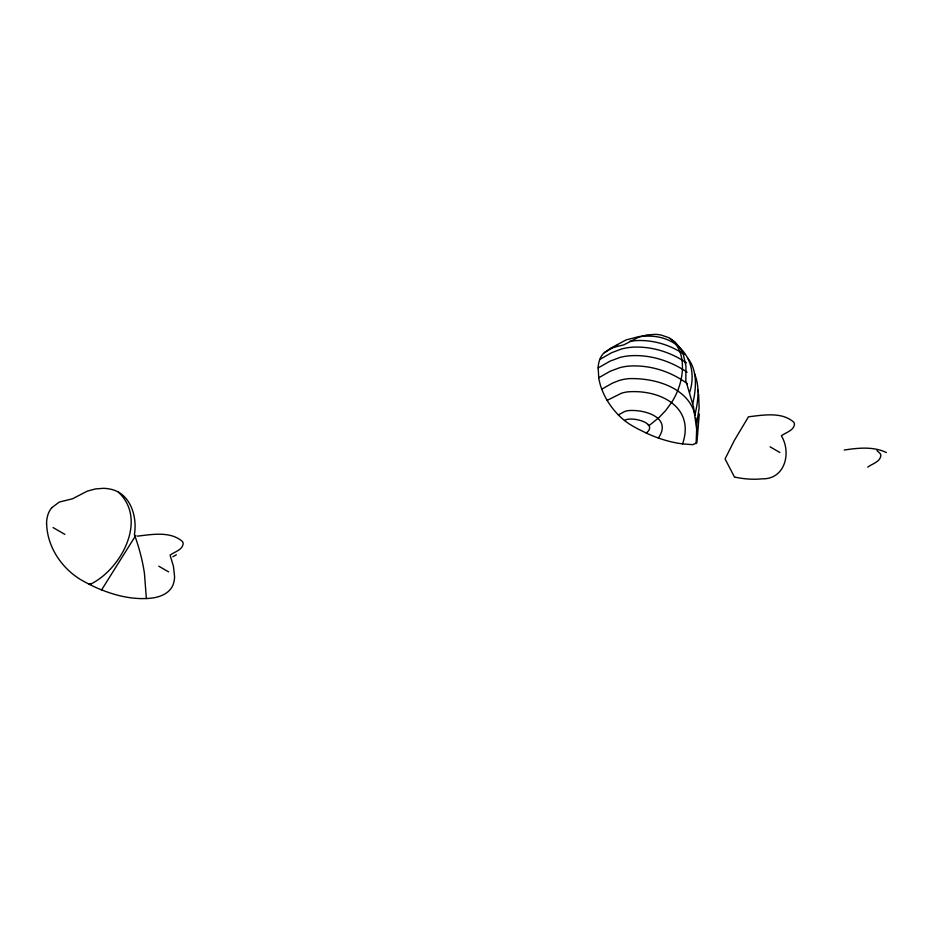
<?xml version="1.0" encoding="UTF-8"?>
<svg xmlns="http://www.w3.org/2000/svg" width="933" height="933" viewBox="0 0 933 933"><rect width="100%" height="100%" fill="white"/><g stroke="black" fill="none" stroke-linecap="round" stroke-linejoin="round"><path stroke-width="1.4" d="M696.135 443.665L696.799 425.343M697.464 434.801L693.452 406.578L685.802 380.606L685.953 365.946L683.248 354.213L680.099 347.951L674.886 341.84L668.518 337.571L661.264 335.099A21.307 12.304 0 0 0 655.013 334.364L646.872 334.97L638.627 337.198L623.874 344.848L610.707 348.079L603.056 353.852A46.312 26.73 60 0 0 600.071 358.773L599.802 359.473A40.795 23.558 60 0 0 598.146 367.264L598.741 377.993A41.565 24.001 60 0 0 601.552 388.606L602.042 389.912A41.717 24.083 60 0 0 606.916 399.954L607.628 401.155A47.012 27.139 60 0 0 617.739 414.264L618.684 415.255A52.155 30.113 60 0 0 623.582 419.733L624.597 420.561A54.546 31.489 60 0 0 631.851 425.541A213.389 123.203 60 0 0 638.907 429.425L647.164 433.472A191.976 110.84 60 0 0 651.864 435.513L653.392 436.131A189.644 109.488 60 0 0 657.882 437.845L659.339 438.358A196.828 113.639 60 0 0 682.268 443.863L692.683 444.668L696.869 442.848L699.284 413.925M689.709 392.35C699.493 360.896 678.408 334.632 645.823 336.172A32.142 18.555 0 0 0 638.988 336.591L626.043 339.939L612.025 347.508M682.571 443.921C695.4 406.531 659.316 389.213 627.652 391.872A26.859 15.511 0 0 0 621.53 393.19L607.173 400.385M696.566 424.795L699.132 408.141L698.619 394.332M692.764 403.616C696.205 388.793 697.826 371.171 687.959 358.342M695.027 414.404C698.187 401.178 699.948 386.6 694.479 373.713M658.348 438.009C672.973 417.016 643.222 408.899 627.687 410.695A13.598 7.849 0 0 0 624.329 411.675L618.369 414.928M101.58 589.924L135.798 535.367M646.254 433.052C659.421 422.684 630.3 415.966 624.527 420.503M51.653 507.809L59.304 502.036L72.471 498.805L87.224 491.155L95.469 488.927L103.61 488.321A21.307 12.304 0 0 1 109.861 489.055C130.27 492.717 137.513 516.45 134.399 534.551A141.769 81.847 60 0 1 144.44 573.329L146.364 598.554A157.444 90.898 60 0 0 150.749 598.205C159.998 597.318 170.704 593.166 173.538 583.382A33.95 19.605 60 0 0 174.576 576.629L173.456 566.378L170.086 555.158C174.249 551.904 182.285 550.155 183.171 543.869A11.919 6.881 0 0 0 182.53 541.618C170.564 530.889 151.834 534.492 137.198 536.172M118.468 492.227C148.102 519.984 120.73 569.993 89.778 584.548M88.997 584.151L89.3 583.976A1.341 0.711 -3.9 0 1 91.142 583.696M172.885 556.768L176.372 554.75M604.269 352.522L617.646 345.093M599.814 359.438L611.57 352.732L621.495 348.989A37.355 21.564 0 0 1 632.469 347.193C651.514 346.12 670.874 352.126 686.501 362.914M598.1 367.952L610.007 361.164L620.095 357.409A37.355 21.564 0 0 1 628.422 355.905C649.065 354.015 670.139 360.628 687.108 372.22M598.706 377.783L610.24 371.217L620.048 367.59A35.99 20.771 0 0 1 628.166 366.156C649.065 364.511 670.71 371.229 687.399 383.766M601.773 389.189L612.281 383.206L618.894 380.571A32.62 18.835 0 0 1 628.69 378.646C654.185 377.748 688.309 387.008 695.167 415.173M867.737 467.118C871.912 463.864 879.936 462.115 880.834 455.817A11.919 6.881 0 0 0 880.192 453.578L876.95 450.616M844.248 450.033C858.08 447.933 873.335 446.266 886.35 452.528M735.764 477.416L734.551 477.171L725.069 458.943L734.388 440.353L748.488 416.794C763.124 415.127 781.854 411.511 793.82 422.252A11.919 6.881 0 0 1 794.461 424.492C793.575 430.789 785.539 432.539 781.376 435.781C791.674 452.82 784.991 479.504 762.039 478.827A186.88 107.89 60 0 1 735.729 477.299M101.989 590.088L100.461 589.469A194.227 112.135 60 0 1 90.874 585.096L87.504 583.37A213.389 123.203 60 0 1 80.448 579.486C61.333 567.824 47.221 546.575 46.65 523.868M684.192 354.505C670.745 345.047 654.021 340.009 637.566 340.545A35.897 20.724 0 0 0 629.728 341.408M647.98 424.76L649.24 425.46L659.001 417.564L665.567 410.683L671.737 402.286A41.752 24.106 -60 0 0 677.451 391.254L677.988 389.912A45.95 26.532 -60 0 0 681.043 379.743L681.288 378.553A52.645 30.392 -60 0 0 682.42 369.001L682.455 367.205A61.881 35.734 -60 0 0 681.953 359.823A61.007 35.221 -60 0 0 680.017 352.021L679.795 351.414M770.075 446.837L779.906 452.517M158.785 566.214L168.616 571.894M53.053 527.565L64.867 534.387M697.639 389.586L698.187 391.907M695.715 417.564L696.531 422.649M669.859 338.294A83.457 48.189 -60 0 1 675.574 343.857L675.935 344.359A67.514 38.988 -60 0 1 679.807 351.403M46.533 523.81A42.895 24.759 60 0 1 51.688 507.855M146.341 598.52A193.539 111.738 60 0 1 101.977 589.994"/></g></svg>
